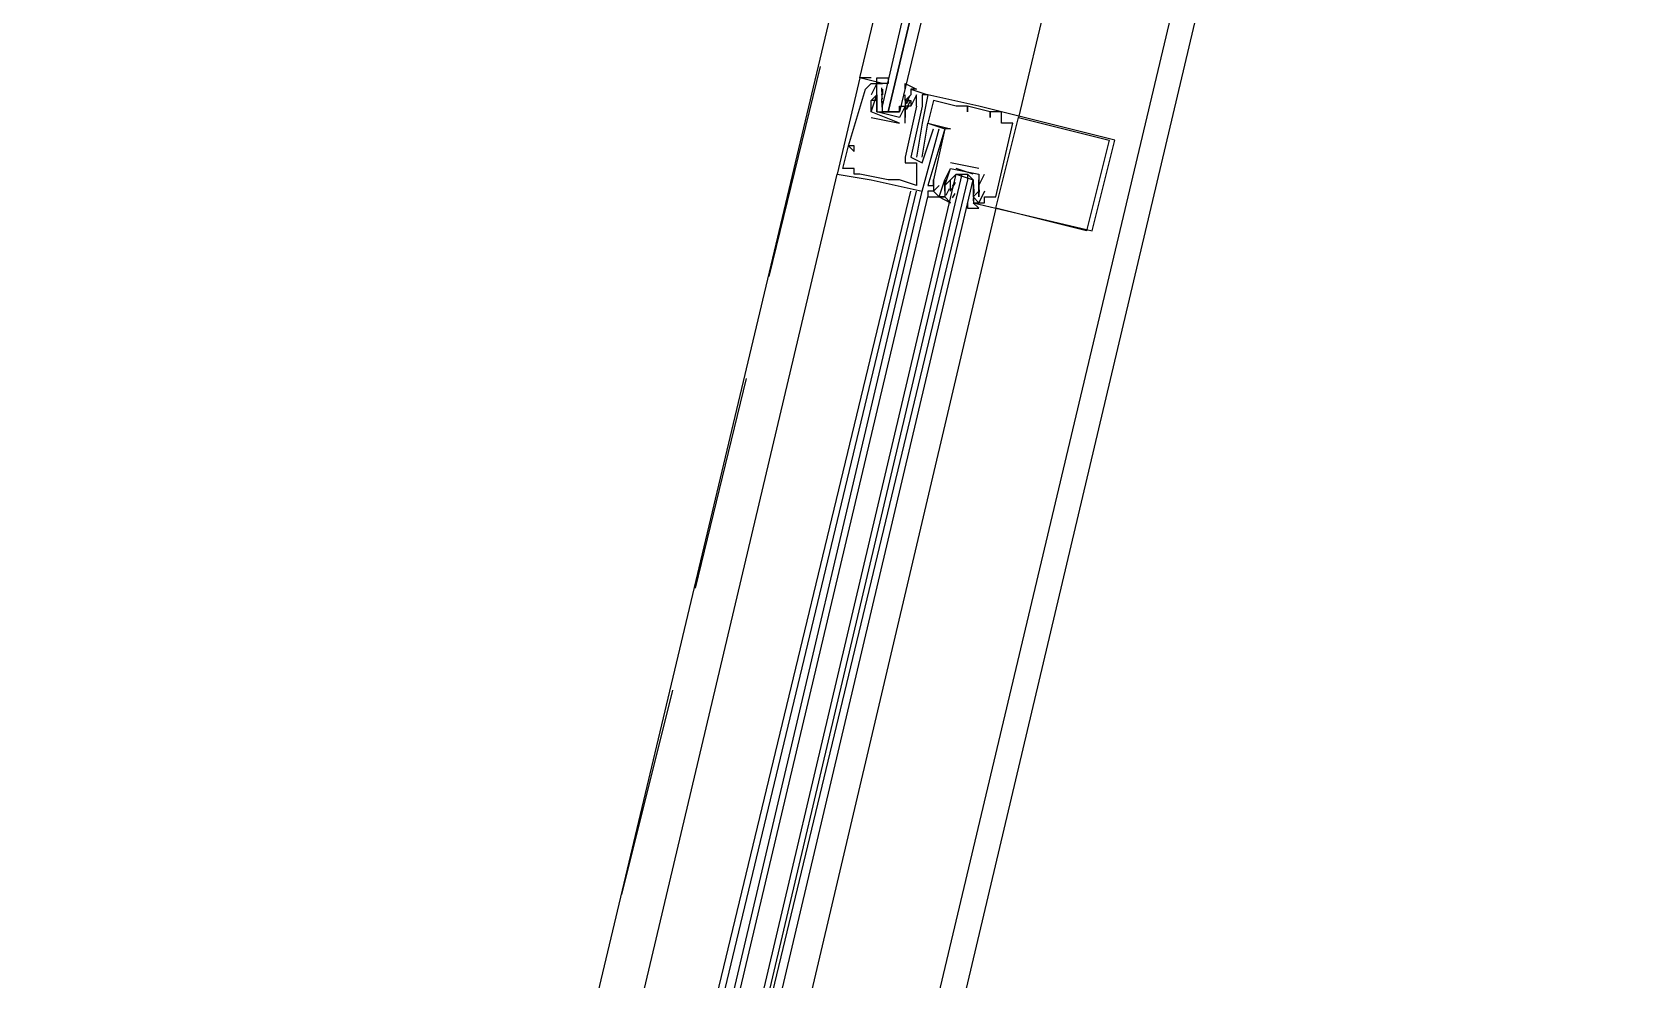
# Model space of a CAD drawing. Header units: feet. Extents: x -84 to 198, y -22 to 181.
# Drawn here: x 114.56 to 118.299, y 69.619 to 71.846 of the extents above; entities that cross this region are included whole.
import ezdxf

# ---------------------------------------------------------------- set-up
doc = ezdxf.new("R2010")
doc.units = ezdxf.units.FT
doc.layers.add('A-LINEA', color=7, linetype='CONTINUOUS')

msp = doc.modelspace()

# ---------------------------------------------------------------- linework, layer by layer
at = {"layer": 'A-LINEA'}
for p, q in [((121.84, 91.1111), (114.56, 60.2978)), ((117.2133, 75.1511), (115.5467, 68.1378)), ((117.9733, 74.9778), (116.3067, 67.9644)), ((116.4133, 71.7644), (116.2933, 71.2711)), ((116.56, 71.7244), (116.5067, 71.7378)), ((116.5067, 71.7378), (116.5067, 71.7378)), ((116.5333, 71.7244), (116.5333, 71.7244)), ((116.5467, 71.7244), (116.5467, 71.7244)), ((116.56, 71.7244), (116.56, 71.7244)), ((116.52, 71.7111), (116.52, 71.7111)), ((116.5333, 71.6978), (116.5333, 71.6978)), ((116.5467, 71.6978), (116.5467, 71.6978)), ((116.5467, 71.6978), (116.5467, 71.6978)), ((116.5591, 71.6688), (116.5586, 71.6892)), ((116.5599, 71.688), (116.5588, 71.6998)), ((116.5599, 71.6746), (116.5588, 71.6865)), ((116.5592, 71.696), (116.559, 71.7143)), ((116.56, 71.7111), (116.56, 71.7111)), ((116.56, 71.7111), (116.56, 71.6978)), ((116.56, 71.6978), (116.56, 71.6978)), ((116.6133, 71.6978), (116.6133, 71.6978)), ((116.6133, 71.6844), (116.6133, 71.6978)), ((116.6236, 71.6937), (116.6152, 71.6775)), ((116.6218, 71.6867), (116.6156, 71.6765)), ((116.6267, 71.7111), (116.6267, 71.7111)), ((116.64, 71.6978), (116.64, 71.6978)), ((116.6533, 71.6978), (116.6533, 71.6978)), ((116.6667, 71.6978), (116.6667, 71.6978)), ((116.6667, 71.6978), (116.6667, 71.6978)), ((116.5333, 71.6844), (116.5333, 71.6844)), ((116.5333, 71.6844), (116.5333, 71.6844)), ((116.5333, 71.6578), (116.5333, 71.6578)), ((116.5333, 71.6578), (116.5333, 71.6578)), ((116.5467, 71.6844), (116.5467, 71.6844)), ((116.56, 71.6711), (116.56, 71.6711)), ((116.5733, 71.6578), (116.5867, 71.6578)), ((116.6, 71.6844), (116.6, 71.6844)), ((116.6, 71.6711), (116.6, 71.6711)), ((116.6, 71.6578), (116.6, 71.6578)), ((116.6133, 71.6844), (116.6133, 71.6844)), ((116.6133, 71.6311), (116.6133, 71.6711)), ((116.6133, 71.6711), (116.6133, 71.6711)), ((116.6133, 71.6711), (116.6133, 71.6711)), ((116.6247, 71.6816), (116.615, 71.6636)), ((116.6218, 71.6734), (116.6156, 71.6632)), ((116.6267, 71.6844), (116.6267, 71.6844)), ((116.6267, 71.6711), (116.6267, 71.6711)), ((116.6267, 71.6711), (116.6267, 71.6711)), ((116.64, 71.6711), (116.64, 71.6711)), ((116.6533, 71.6711), (116.6533, 71.6711)), ((116.6533, 71.6711), (116.6533, 71.6711)), ((116.68, 71.6844), (116.68, 71.6844)), ((116.7333, 71.6711), (116.7333, 71.6711)), ((116.7467, 71.6711), (116.7467, 71.6711)), ((116.76, 71.6711), (116.76, 71.6711)), ((116.76, 71.6711), (116.76, 71.6711)), ((116.76, 71.6578), (116.76, 71.6578)), ((116.7867, 71.6711), (116.7867, 71.6711)), ((116.8133, 71.6578), (116.8133, 71.6578)), ((116.8133, 71.6578), (116.8133, 71.6578)), ((116.84, 71.6578), (116.84, 71.6578)), ((116.5333, 71.6444), (116.6, 71.6311)), ((116.5333, 71.6444), (116.5333, 71.6444)), ((116.6, 71.6444), (116.6, 71.6444)), ((116.6, 71.6444), (116.6, 71.6444)), ((116.6, 71.6311), (116.6, 71.6311)), ((116.6, 71.6311), (116.6, 71.6311)), ((116.6133, 71.6444), (116.6133, 71.6444)), ((116.6133, 71.6311), (116.6133, 71.6311)), ((116.6533, 71.6311), (116.6533, 71.6311)), ((116.6667, 71.6311), (116.6667, 71.6311)), ((116.6667, 71.6311), (116.6667, 71.6311)), ((116.68, 71.6178), (116.68, 71.6178)), ((116.6933, 71.6178), (116.6933, 71.6178)), ((116.7067, 71.6178), (116.7067, 71.6178)), ((116.7067, 71.6178), (116.7067, 71.6178)), ((116.72, 71.6178), (116.72, 71.6178)), ((116.8133, 71.6444), (116.8133, 71.6444)), ((116.84, 71.6444), (116.84, 71.6444)), ((116.84, 71.6311), (116.84, 71.6311)), ((116.8667, 71.6311), (116.8667, 71.6311)), ((116.88, 71.6444), (116.88, 71.6444)), ((116.48, 71.5778), (116.48, 71.5778)), ((116.48, 71.5778), (116.48, 71.5778)), ((116.4933, 71.5778), (116.4933, 71.5778)), ((117.0933, 71.5911), (117.0933, 71.5911)), ((117.1067, 71.5911), (117.1067, 71.5911)), ((116.4933, 71.5644), (116.4933, 71.5644)), ((116.6133, 71.5511), (116.6133, 71.5511)), ((116.6133, 71.5378), (116.6133, 71.5378)), ((116.6267, 71.5511), (116.6267, 71.5511)), ((116.64, 71.5511), (116.64, 71.5511)), ((116.64, 71.5378), (116.64, 71.5378)), ((116.6533, 71.5511), (116.6533, 71.5511)), ((116.6533, 71.5378), (116.6533, 71.5378)), ((116.7867, 71.5244), (116.72, 71.5378)), ((116.72, 71.5378), (116.72, 71.5378)), ((115.7467, 68.5244), (116.4533, 71.5111)), ((116.4533, 71.5111), (116.4533, 71.5111)), ((116.4667, 71.5244), (116.4667, 71.5244)), ((116.48, 71.5244), (116.48, 71.5244)), ((116.4933, 71.5244), (116.4933, 71.5244)), ((116.4933, 71.5111), (116.4933, 71.5111)), ((116.5067, 71.5111), (116.5067, 71.5111)), ((116.72, 71.5244), (116.72, 71.5244)), ((116.72, 71.5244), (116.72, 71.5244)), ((116.7733, 71.5111), (116.7333, 71.5244)), ((116.7467, 71.5111), (116.76, 71.5111)), ((116.7867, 71.5244), (116.7867, 71.5244)), ((116.7867, 71.5111), (116.7867, 71.5111)), ((116.7867, 71.4844), (116.8, 71.5111)), ((116.7867, 71.5111), (116.7867, 71.5111)), ((116.8, 71.5111), (116.8, 71.5111)), ((115.9067, 68.4844), (116.6267, 71.4711)), ((115.92, 68.4711), (116.64, 71.4711)), ((115.9467, 68.4711), (116.6533, 71.4711)), ((116.5333, 71.4978), (116.5333, 71.4978)), ((116.5733, 71.4978), (116.5733, 71.4978)), ((116.5867, 71.4978), (116.5867, 71.4978)), ((116.6, 71.4978), (116.6, 71.4978)), ((116.64, 71.4844), (116.64, 71.4844)), ((116.6533, 71.4711), (116.6533, 71.4711)), ((116.6667, 71.4844), (116.6667, 71.4844)), ((116.6667, 71.4711), (116.6667, 71.4711)), ((116.68, 71.4978), (116.68, 71.4978)), ((116.68, 71.4978), (116.68, 71.4978)), ((116.68, 71.4844), (116.68, 71.4844)), ((116.68, 71.4844), (116.68, 71.4844)), ((116.68, 71.4711), (116.68, 71.4711)), ((116.68, 71.4711), (116.68, 71.4711)), ((116.6933, 71.4844), (116.6933, 71.4844)), ((116.7067, 71.4978), (116.7067, 71.4978)), ((116.7067, 71.4978), (116.7067, 71.4978)), ((116.7067, 71.4844), (116.7067, 71.4844)), ((116.7067, 71.4844), (116.7067, 71.4844)), ((116.7067, 71.4711), (116.7067, 71.4711)), ((116.7097, 71.4618), (116.7181, 71.4781)), ((116.72, 71.4711), (116.72, 71.4844)), ((116.72, 71.4711), (116.72, 71.4711)), ((116.72, 71.4711), (116.72, 71.4711)), ((116.722, 71.4739), (116.7316, 71.4919)), ((116.7248, 71.4822), (116.7311, 71.4924)), ((116.7248, 71.4555), (116.7311, 71.4657)), ((116.7333, 71.4978), (116.7333, 71.4978)), ((116.7733, 71.4978), (116.7733, 71.4978)), ((116.7733, 71.4844), (116.7733, 71.4844)), ((116.7733, 71.4711), (116.7733, 71.4578)), ((116.7733, 71.4711), (116.7733, 71.4711)), ((116.7742, 71.4868), (116.7748, 71.4663)), ((116.7867, 71.4844), (116.7867, 71.4844)), ((116.7867, 71.4711), (116.7867, 71.4711)), ((116.7867, 71.4711), (116.7867, 71.4711)), ((116.7867, 71.4711), (116.7867, 71.4711)), ((116.7868, 71.4809), (116.7878, 71.4691)), ((116.8, 71.4711), (116.8, 71.4711)), ((115.96, 68.4711), (116.6667, 71.4578)), ((116.8267, 71.4311), (116.12, 68.4311)), ((116.6667, 71.4578), (116.6667, 71.4578)), ((116.6667, 71.4578), (116.6667, 71.4578)), ((116.6667, 71.4578), (116.6667, 71.4578)), ((116.6667, 71.4578), (116.6667, 71.4578)), ((116.6933, 71.4578), (116.6933, 71.4578)), ((116.7067, 71.4578), (116.7067, 71.4578)), ((116.72, 71.4578), (116.72, 71.4578)), ((116.7733, 71.4578), (116.7733, 71.4578)), ((116.7733, 71.4444), (116.7733, 71.4444)), ((116.7735, 71.4543), (116.7745, 71.4424)), ((116.7741, 71.4596), (116.7744, 71.4413)), ((116.7867, 71.4578), (116.7867, 71.4578)), ((116.7867, 71.4444), (116.7867, 71.4444)), ((116.8, 71.4578), (116.8, 71.4578)), ((116.8, 71.4444), (116.8, 71.4444)), ((116.8267, 71.4578), (116.8267, 71.4578)), ((116.8267, 71.4311), (116.8267, 71.4311)), ((117.04, 71.3778), (117.04, 71.3778)), ((117.0533, 71.3778), (117.0533, 71.3778)), ((116.24, 71.0311), (116.12, 70.5378)), ((116.0667, 70.2978), (115.9467, 69.8178))]:
    msp.add_line(p, q, dxfattribs=at)
for points in [[(119.2267, 38.2711), (123.76, 57.4311), (117, 59.0311), (117.1467, 59.6844), (114.56, 60.2978), (115.0667, 62.4444), (118.2, 75.6978), (129.9467, 72.9244)], [(117.68, 75.0444), (117.2667, 73.2711), (116.88, 71.6444)], [(116.5333, 71.7378), (116.5333, 71.7378), (116.5067, 71.7378), (116.8933, 73.3511)], [(117, 73.3244), (116.6, 71.6578), (116.5867, 71.6578), (116.5733, 71.6578), (116.9733, 73.3378), (116.5733, 71.6578), (116.56, 71.6578), (116.56, 71.6711), (116.9467, 73.3378)], [(116.5067, 71.7378), (116.4533, 71.5111), (116.5333, 71.4978), (116.6533, 71.4711), (116.6933, 71.6178)], [(116.4667, 71.5244), (116.48, 71.5778), (116.4933, 71.5644), (116.4933, 71.5778), (116.48, 71.5778), (116.52, 71.7111), (116.5333, 71.7244), (116.5467, 71.7244), (116.5333, 71.6978)], [(116.5333, 71.7378), (116.5333, 71.7378), (116.5067, 71.7378)], [(116.5333, 71.7378), (116.5333, 71.7378), (116.5067, 71.7378)], [(116.6, 71.6444), (116.5467, 71.6578), (116.5467, 71.6844), (116.5467, 71.6978), (116.5467, 71.7111), (116.5467, 71.7244), (116.56, 71.7244), (116.5467, 71.7244), (116.5467, 71.7378), (116.5733, 71.7378), (116.5733, 71.7244), (116.56, 71.7244)], [(116.6133, 71.7111), (116.6133, 71.7244), (116.64, 71.7111), (116.6267, 71.7111), (116.6267, 71.6978), (116.6133, 71.6844), (116.6133, 71.6711), (116.6, 71.6444)], [(116.6, 71.6311), (116.5333, 71.6578), (116.5467, 71.6978), (116.5467, 71.6844), (116.5333, 71.6844), (116.5467, 71.6978)], [(116.6267, 71.7111), (116.6667, 71.6978), (116.6533, 71.6978), (116.6533, 71.6711), (116.6267, 71.5511), (116.6533, 71.5378), (116.68, 71.6178), (116.68, 71.6178)], [(116.64, 71.6711), (116.64, 71.6978), (116.6267, 71.6711), (116.6267, 71.6711)], [(116.7733, 71.4444), (117.0533, 71.3778), (117.1067, 71.5911), (116.7867, 71.6711), (116.6667, 71.6978), (116.6533, 71.6311), (116.64, 71.5511)], [(116.64, 71.6711), (116.6133, 71.5511), (116.6133, 71.5378), (116.64, 71.5378), (116.64, 71.4844), (116.6, 71.4978), (116.5867, 71.4978), (116.5733, 71.4978), (116.5067, 71.5111), (116.4933, 71.5111), (116.4933, 71.5244), (116.48, 71.5244), (116.4667, 71.5244)], [(116.5333, 71.6578), (116.5333, 71.6578), (116.5333, 71.6844), (116.5333, 71.6844)], [(116.5467, 71.6844), (116.5467, 71.6578), (116.6, 71.6578), (116.6, 71.6711), (116.6133, 71.6711)], [(116.6133, 71.6844), (116.6267, 71.6844), (116.6267, 71.6711), (116.6133, 71.6711), (116.6133, 71.6444)], [(116.8, 71.4711), (116.7867, 71.4444), (116.8, 71.4444), (116.8, 71.4578), (116.8267, 71.4578), (116.8667, 71.6311), (116.84, 71.6311), (116.84, 71.6444), (116.84, 71.6578), (116.8133, 71.6578), (116.8133, 71.6444), (116.8133, 71.6578), (116.76, 71.6711), (116.76, 71.6578), (116.76, 71.6711), (116.7467, 71.6711), (116.7333, 71.6711), (116.68, 71.6844), (116.6667, 71.6311), (116.72, 71.6178), (116.7067, 71.6178), (116.68, 71.4978), (116.68, 71.4978)], [(116.6533, 71.5511), (116.6667, 71.6311), (116.7067, 71.6178), (116.6667, 71.4844), (116.68, 71.4844), (116.68, 71.4978), (116.68, 71.4844), (116.68, 71.4711), (116.6667, 71.4711), (116.6667, 71.4578), (116.7067, 71.4578)], [(117.0933, 71.5911), (117.04, 71.3778), (116.8267, 71.4311), (116.88, 71.6444), (117.0933, 71.5911)], [(116.0133, 68.4578), (116.7333, 71.5111), (116.7467, 71.5111), (116.0267, 68.4578)], [(116.0533, 68.4444), (116.7733, 71.4978), (116.76, 71.5111), (116.76, 71.4978), (116.0267, 68.4444)], [(116.6933, 71.4844), (116.68, 71.4711), (116.6933, 71.4578), (116.7067, 71.4978), (116.7067, 71.4978), (116.72, 71.5244), (116.72, 71.5244)], [(116.7333, 71.5111), (116.72, 71.4978), (116.7067, 71.4844), (116.7067, 71.4711), (116.7067, 71.4578), (116.6933, 71.4578), (116.72, 71.4444), (116.7067, 71.4578)], [(116.7067, 71.4711), (116.7067, 71.4844), (116.7067, 71.4978), (116.7067, 71.4844), (116.72, 71.5244), (116.7867, 71.5111), (116.7867, 71.4711)], [(116.72, 71.4844), (116.72, 71.4978), (116.7333, 71.5111), (116.7733, 71.4978), (116.7733, 71.4844), (116.7733, 71.4711)], [(116.76, 71.4444), (116.76, 71.4311), (116.7867, 71.4311), (116.7733, 71.4444), (116.7867, 71.4444), (116.7733, 71.4578), (116.7867, 71.4711), (116.7867, 71.4844), (116.7867, 71.4978)], [(116.7867, 71.4711), (116.7867, 71.4578), (116.7867, 71.4711), (116.7733, 71.4578), (116.7733, 71.4578)], [(116.6667, 71.4578), (116.68, 71.4578), (116.68, 71.4578)], [(116.6667, 71.4578), (116.68, 71.4578), (116.68, 71.4578)], [(116.6667, 71.4578), (116.68, 71.4578), (116.68, 71.4578)]]:
    msp.add_lwpolyline(points, dxfattribs=at)

doc.saveas('drawing.dxf')
